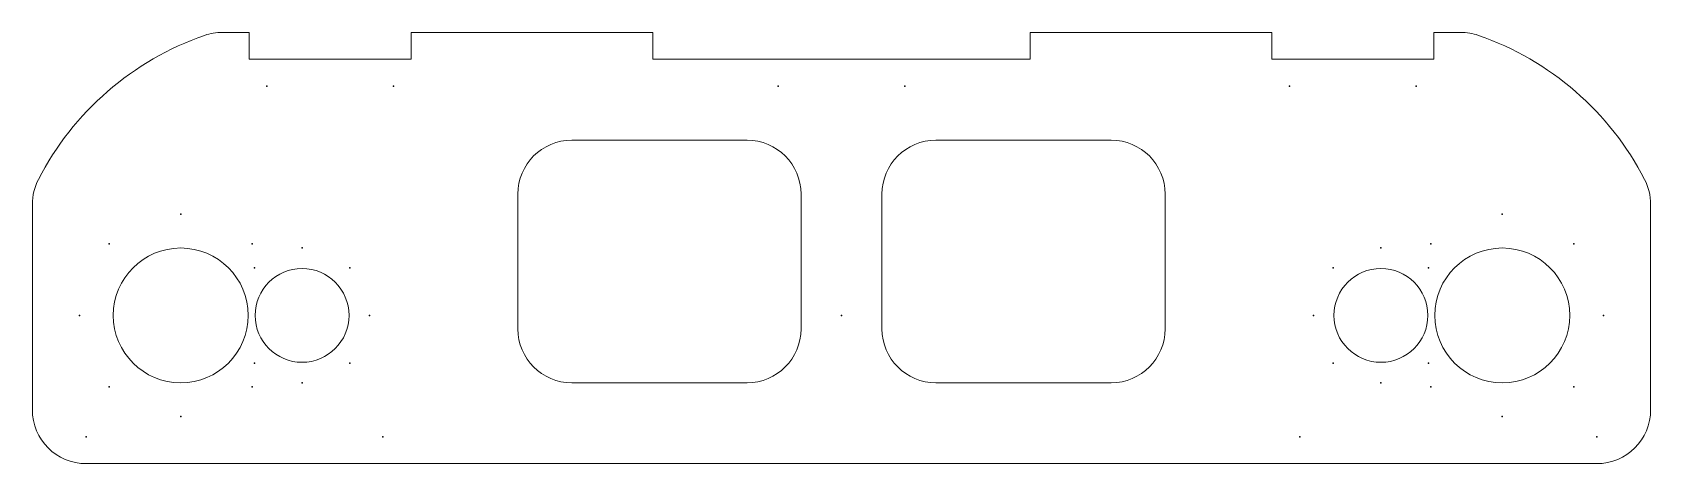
# Model space of a CAD drawing. Header units: millimetres. Extents: x 26 to 407, y 135 to 237.
import ezdxf

# ---------------------------------------------------------------- set-up
doc = ezdxf.new("R2010")
doc.units = ezdxf.units.MM
doc.header["$PDSIZE"] = -1
doc.layers.add('Holes', color=5, linetype='Continuous')

msp = doc.modelspace()

# ---------------------------------------------------------------- linework, layer by layer
at = {"color": 7, "linetype": 'Continuous', "lineweight": 15}
for p, q in [((76.93, 237.02), (70.58, 237.02)), ((76.93, 237.02), (76.93, 230.67)), ((115.03, 230.67), (115.03, 237.02)), ((171.91, 237.02), (115.03, 237.02)), ((171.91, 237.02), (171.91, 230.67)), ((260.81, 230.67), (260.81, 237.02)), ((317.7, 237.02), (260.81, 237.02)), ((317.7, 237.02), (317.7, 230.67)), ((355.8, 230.67), (355.8, 237.02)), ((362.15, 237.02), (355.8, 237.02)), ((76.93, 230.67), (115.03, 230.67)), ((171.91, 230.67), (260.81, 230.67)), ((317.7, 230.67), (355.8, 230.67)), ((194.14, 211.62), (152.86, 211.62)), ((279.86, 211.62), (238.59, 211.62)), ((140.16, 198.92), (140.16, 167.17)), ((206.84, 167.17), (206.84, 198.92)), ((225.89, 198.92), (225.89, 167.17)), ((292.56, 167.17), (292.56, 198.92)), ((25.86, 196.53), (25.86, 148.12)), ((406.86, 148.12), (406.86, 196.53)), ((152.86, 154.47), (194.14, 154.47)), ((238.59, 154.47), (279.86, 154.47)), ((38.56, 135.42), (394.16, 135.42))]:
    msp.add_line(p, q, dxfattribs=at)
for centre, radius in [((60.79, 170.34), 15.88), ((371.94, 170.34), 15.88), ((89.36, 170.34), 11.05), ((343.36, 170.34), 11.05)]:
    msp.add_circle(centre, radius, dxfattribs=at)
for centre, radius, start, end in [((89.36, 170.34), 69.85, 109.1881, 152.734), ((70.58, 224.32), 12.7, 90, 109.1881), ((362.15, 224.32), 12.7, 70.8119, 90), ((343.36, 170.34), 69.85, 27.266, 70.8119), ((152.86, 198.92), 12.7, 90, 180), ((194.14, 198.92), 12.7, 0, 90), ((238.59, 198.92), 12.7, 90, 180), ((279.86, 198.92), 12.7, 0, 90), ((38.56, 196.53), 12.7, 152.734, 180), ((394.16, 196.53), 12.7, 0, 27.266), ((152.86, 167.17), 12.7, 180, 270), ((194.14, 167.17), 12.7, 270, 0), ((238.59, 167.17), 12.7, 180, 270), ((279.86, 167.17), 12.7, 270, 0), ((38.56, 148.12), 12.7, 180, 270), ((394.16, 148.12), 12.7, 270, 0)]:
    msp.add_arc(centre, radius, start, end, dxfattribs=at)
at = {"layer": 'Holes'}
for p in [(81.06, 224.32), (110.9, 224.32), (201.44, 224.32), (231.28, 224.32), (321.82, 224.32), (351.67, 224.32), (60.79, 194.16), (371.94, 194.16), (43.95, 187.18), (77.63, 187.18), (355.1, 187.18), (388.78, 187.18), (89.36, 186.22), (343.36, 186.22), (78.14, 181.57), (100.59, 181.57), (332.14, 181.57), (354.59, 181.57), (36.97, 170.34), (105.24, 170.34), (216.36, 170.34), (327.49, 170.34), (395.75, 170.34), (78.14, 159.12), (100.59, 159.12), (332.14, 159.12), (354.59, 159.12), (43.95, 153.51), (77.63, 153.51), (89.36, 154.47), (343.36, 154.47), (355.1, 153.51), (388.78, 153.51), (60.79, 146.53), (371.94, 146.53), (38.56, 141.77), (108.41, 141.77), (324.31, 141.77), (394.16, 141.77)]:
    msp.add_point(p, dxfattribs=at)

doc.saveas('drawing.dxf')
